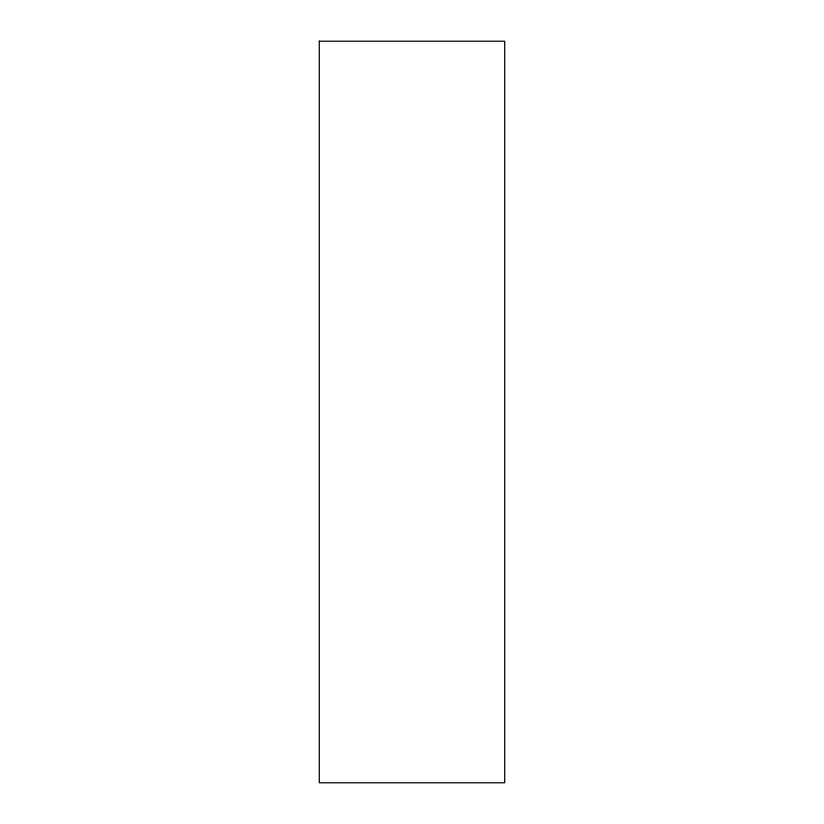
<?xml version="1.0" encoding="UTF-8"?>
<svg xmlns="http://www.w3.org/2000/svg" width="824" height="824" viewBox="0 0 824 824"><rect width="100%" height="100%" fill="white"/><g stroke="black" fill="none" stroke-linecap="round" stroke-linejoin="round"><path stroke-width="1.24" d="M319.3 41.2L319.3 782.8L504.7 782.8L504.7 41.2L319.3 41.2"/></g></svg>
